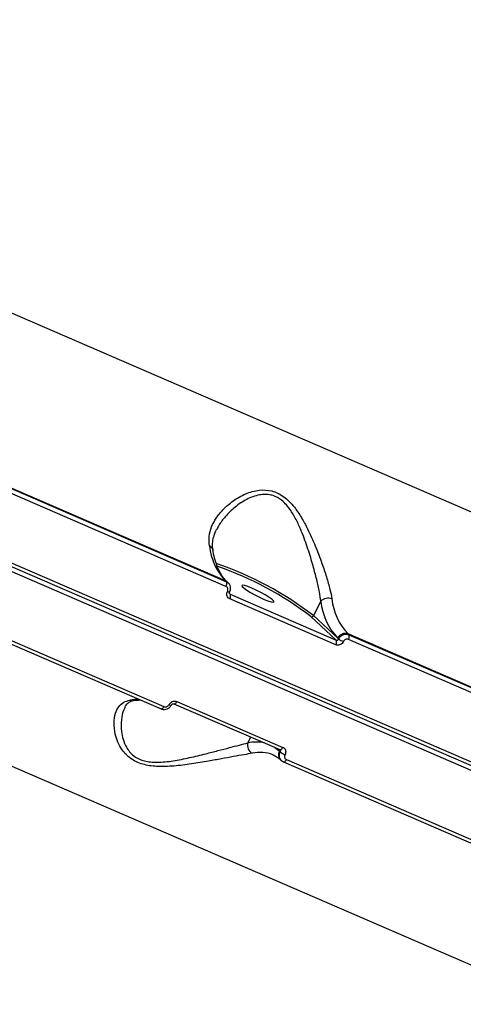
# Model space of a CAD drawing. Header units: millimetres. Extents: x -8092 to 6423, y -6886 to 5604.
# Drawn here: x 566.2 to 676.7, y -2738.8 to -2493.7 of the extents above; entities that cross this region are included whole.
import ezdxf

# ---------------------------------------------------------------- set-up
doc = ezdxf.new("R2010")
doc.units = ezdxf.units.MM
for name, color, linetype in [('DIKOM_ОБЪЕКТ', 7, 'Continuous'), ('DIKOM_РАЗМЕР_ЗОНА', 7, 'Continuous'), ('DIKOM_РАЗМЕР_ОБЪЕКТА', 7, 'Continuous')]:
    doc.layers.add(name, color=color, linetype=linetype)
doc.styles.add('style1', font='arial.ttf', dxfattribs={"width": 0.8})
doc.dimstyles.new('1-50', dxfattribs={"dimtxt": 300, "dimasz": 200, "dimexe": 100, "dimexo": 0, "dimgap": 100, "dimtad": 1, "dimtxsty": 'style1', "dimcen": 200, "dimclrd": 7, "dimclre": 7, "dimclrt": 7, "dimadec": 1, "dimazin": 2, "dimtfac": 1, "dimtmove": 0, "dimatfit": 2, "dimfxl": 0, "dimlwd": 25, "dimlwe": 18, "dimarcsym": 0})

# ---------------------------------------------------------------- blocks, each defined once
blk = doc.blocks.new('*D9')
at = {"layer": 'Defpoints', "color": 0, "transparency": 16777216}
for p in [(-8092.06, -86.27), (4664.84, -1471.84), (4664.84, -6785.92)]:
    blk.add_point(p, dxfattribs=at)
at = {"layer": 'DIKOM_РАЗМЕР_ЗОНА', "color": 7, "lineweight": 18, "transparency": 16777216}
for p, q in [((-8092.06, -86.27), (-8092.06, -6885.92)), ((4664.84, -1471.84), (4664.84, -6885.92))]:
    blk.add_line(p, q, dxfattribs=at)
at = {"layer": 'DIKOM_РАЗМЕР_ЗОНА', "color": 7, "lineweight": 25, "transparency": 16777216}
blk.add_line((-7892.06, -6785.92), (4464.84, -6785.92), dxfattribs=at)
at = {"layer": 'DIKOM_РАЗМЕР_ЗОНА', "color": 7, "transparency": 16777216}
for points in [[(-7892.06, -6752.58), (-7892.06, -6819.25), (-8092.06, -6785.92)], [(4464.84, -6752.58), (4464.84, -6819.25), (4664.84, -6785.92)]]:
    blk.add_solid(points, dxfattribs=at)
at = {"layer": 'DIKOM_РАЗМЕР_ЗОНА', "color": 7, "transparency": 16777216, "insert": (-2159.84, -6532.75), "char_height": 300, "attachment_point": 5, "style": 'style1'}
blk.add_mtext('12760', dxfattribs=at)
blk = doc.blocks.new('*D10')
at = {"layer": 'Defpoints', "color": 0, "transparency": 16777216}
for p in [(-65.22, 5603.5), (2870.75, -5504.88), (6323.39, -5504.88)]:
    blk.add_point(p, dxfattribs=at)
at = {"layer": 'DIKOM_РАЗМЕР_ЗОНА', "color": 7, "lineweight": 18, "transparency": 16777216}
for p, q in [((-65.22, 5603.5), (6423.39, 5603.5)), ((2870.75, -5504.88), (6423.39, -5504.88))]:
    blk.add_line(p, q, dxfattribs=at)
at = {"layer": 'DIKOM_РАЗМЕР_ЗОНА', "color": 7, "lineweight": 25, "transparency": 16777216}
blk.add_line((6323.39, 5403.5), (6323.39, -5304.88), dxfattribs=at)
at = {"layer": 'DIKOM_РАЗМЕР_ЗОНА', "color": 7, "transparency": 16777216}
for points in [[(6290.06, 5403.5), (6356.72, 5403.5), (6323.39, 5603.5)], [(6290.06, -5304.88), (6356.72, -5304.88), (6323.39, -5504.88)]]:
    blk.add_solid(points, dxfattribs=at)
at = {"layer": 'DIKOM_РАЗМЕР_ЗОНА', "color": 7, "transparency": 16777216, "insert": (6070.22, 308.83), "char_height": 300, "attachment_point": 5, "rotation": 90, "style": 'style1'}
blk.add_mtext('11100', dxfattribs=at)
blk = doc.blocks.new('*D11')
at = {"layer": 'Defpoints', "color": 0, "transparency": 16777216}
for p in [(-6092.06, -310.77), (2568.27, -2361.54), (2568.27, -4925.78)]:
    blk.add_point(p, dxfattribs=at)
at = {"layer": 'DIKOM_РАЗМЕР_ОБЪЕКТА', "color": 7, "lineweight": 18, "transparency": 16777216}
for p, q in [((-6092.06, -310.77), (-6092.06, -5025.78)), ((2568.27, -2361.54), (2568.27, -5025.78))]:
    blk.add_line(p, q, dxfattribs=at)
at = {"layer": 'DIKOM_РАЗМЕР_ОБЪЕКТА', "color": 7, "lineweight": 25, "transparency": 16777216}
blk.add_line((-5892.06, -4925.78), (2368.27, -4925.78), dxfattribs=at)
at = {"layer": 'DIKOM_РАЗМЕР_ОБЪЕКТА', "color": 7, "transparency": 16777216}
for points in [[(-5892.06, -4892.44), (-5892.06, -4959.11), (-6092.06, -4925.78)], [(2368.27, -4892.44), (2368.27, -4959.11), (2568.27, -4925.78)]]:
    blk.add_solid(points, dxfattribs=at)
at = {"layer": 'DIKOM_РАЗМЕР_ОБЪЕКТА', "color": 7, "transparency": 16777216, "insert": (-2605.9, -4672.61), "char_height": 300, "attachment_point": 5, "style": 'style1'}
blk.add_mtext('8660', dxfattribs=at)
blk = doc.blocks.new('*D12')
at = {"layer": 'Defpoints', "color": 0, "transparency": 16777216}
for p in [(529.59, 4103.5), (2292.6, -3779.74), (5226.02, -3779.74)]:
    blk.add_point(p, dxfattribs=at)
at = {"layer": 'DIKOM_РАЗМЕР_ОБЪЕКТА', "color": 7, "lineweight": 18, "transparency": 16777216}
for p, q in [((529.59, 4103.5), (5326.02, 4103.5)), ((2292.6, -3779.74), (5326.02, -3779.74))]:
    blk.add_line(p, q, dxfattribs=at)
at = {"layer": 'DIKOM_РАЗМЕР_ОБЪЕКТА', "color": 7, "lineweight": 25, "transparency": 16777216}
blk.add_line((5226.02, 3903.5), (5226.02, -3579.74), dxfattribs=at)
at = {"layer": 'DIKOM_РАЗМЕР_ОБЪЕКТА', "color": 7, "transparency": 16777216}
for points in [[(5192.69, 3903.5), (5259.35, 3903.5), (5226.02, 4103.5)], [(5192.69, -3579.74), (5259.35, -3579.74), (5226.02, -3779.74)]]:
    blk.add_solid(points, dxfattribs=at)
at = {"layer": 'DIKOM_РАЗМЕР_ОБЪЕКТА', "color": 7, "transparency": 16777216, "insert": (4972.85, 245.42), "char_height": 300, "attachment_point": 5, "rotation": 90, "style": 'style1'}
blk.add_mtext('7880', dxfattribs=at)

msp = doc.modelspace()

# ---------------------------------------------------------------- linework, layer by layer
at = {"layer": 'DIKOM_ОБЪЕКТ', "color": 7, "linetype": 'Continuous', "lineweight": 15}
for p, q in [((540.158, -2556.464), (829.015, -2681.562)), ((874.002, -2765.588), (474.554, -2592.595)), ((474.73, -2591.438), (874.178, -2764.431)), ((475.464, -2590.83), (874.912, -2763.823)), ((617.445, -2633.679), (548.944, -2604.013)), ((617.566, -2635.041), (549.066, -2605.375)), ((549.166, -2604.219), (617.666, -2633.885)), ((617.666, -2633.885), (617.445, -2633.679)), ((618.12, -2634.181), (617.897, -2633.974)), ((532.88, -2635.951), (601.381, -2665.617)), ((533.595, -2635.38), (602.095, -2665.046)), ((618.469, -2636.863), (618.626, -2637.009)), ((618.626, -2637.009), (645.036, -2648.446)), ((644.934, -2649.608), (618.524, -2638.17)), ((641.217, -2638.776), (639.379, -2642.341)), ((645.036, -2648.446), (638.739, -2642.603)), ((639.379, -2642.341), (645.423, -2647.95)), ((716.481, -2676.57), (647.981, -2646.904)), ((647.981, -2646.904), (648.203, -2647.11)), ((648.203, -2647.11), (716.703, -2676.776)), ((781.348, -2774.008), (492.491, -2648.91)), ((645.423, -2647.95), (645.657, -2648.168)), ((716.603, -2677.932), (648.103, -2648.266)), ((604.61, -2664.339), (631.02, -2675.776)), ((605.328, -2663.763), (631.738, -2675.201)), ((623.014, -2674.08), (623.76, -2672.632)), ((630.896, -2676.123), (630.087, -2675.372)), ((631.131, -2676.341), (630.896, -2676.123)), ((631.015, -2675.779), (631.072, -2675.813)), ((629.377, -2677.109), (629.242, -2677.052)), ((631.186, -2678.304), (631.409, -2678.51)), ((631.861, -2678.804), (631.917, -2678.842)), ((631.917, -2678.842), (700.417, -2708.508)), ((632.632, -2678.271), (701.132, -2707.937))]:
    msp.add_line(p, q, dxfattribs=at)
at = {"layer": 'DIKOM_ОБЪЕКТ', "color": 7, "linetype": 'Continuous', "lineweight": 15, "flags": 128}
for points in [[(617.897, -2633.974), (617.749, -2633.853), (617.445, -2633.679)], [(624.023, -2635.482), (623.038, -2635.085), (622.255, -2634.835), (621.738, -2634.75), (621.528, -2634.839), (621.643, -2635.093), (622.073, -2635.492), (622.784, -2636.004), (623.717, -2636.587), (624.798, -2637.194), (625.938, -2637.777), (627.046, -2638.287), (628.031, -2638.683), (628.814, -2638.934), (629.331, -2639.018), (629.54, -2638.93), (629.425, -2638.676), (628.995, -2638.277), (628.285, -2637.765), (627.351, -2637.181), (626.271, -2636.574), (625.13, -2635.992), (624.023, -2635.482)], [(604.61, -2664.338), (604.626, -2664.345), (604.713, -2664.354), (604.81, -2664.329), (604.915, -2664.271), (605.023, -2664.181), (605.13, -2664.064), (605.233, -2663.923), (605.328, -2663.763)], [(601.381, -2665.617), (601.396, -2665.623), (601.482, -2665.632), (601.579, -2665.608), (601.683, -2665.55), (601.791, -2665.461), (601.898, -2665.345), (602.001, -2665.205), (602.095, -2665.046)], [(629.766, -2675.233), (630.087, -2675.455), (630.896, -2676.123)], [(631.02, -2675.776), (631.036, -2675.782), (631.123, -2675.792), (631.22, -2675.767), (631.324, -2675.708), (631.432, -2675.619), (631.54, -2675.501), (631.643, -2675.36), (631.738, -2675.201)], [(631.917, -2678.842), (631.933, -2678.848), (632.019, -2678.857), (632.116, -2678.833), (632.22, -2678.775), (632.327, -2678.686), (632.434, -2678.57), (632.537, -2678.429), (632.632, -2678.271)]]:
    msp.add_lwpolyline(points, dxfattribs=at)
at = {"layer": 'DIKOM_ОБЪЕКТ', "color": 7, "linetype": 'Continuous', "lineweight": 15}
for centre, radius, start, end in [((628.459, -2623.344), 15.104, 186.07223, 223.17748), ((612.969, -2626.224), 1.366, 12.25608, 69.8365), ((587.543, -2709.891), 85.146, 52.49829, 71.09329), ((588.393, -2708.244), 82.725, 52.51204, 70.98521), ((616.604, -2634.375), 1.171, 325.34591, 24.77096), ((618.543, -2635.322), 1.138, 238.58459, 267.48584), ((617.559, -2637.5), 1.175, 325.19942, 24.70503), ((643.036, -2640.46), 2.478, 67.70302, 137.19989), ((656.988, -2637.098), 15.86, 186.07273, 223.17706), ((658.995, -2636.569), 15.104, 186.07112, 223.17795), ((638.916, -2642.122), 0.512, 249.84934, 334.63083), ((647.276, -2648.831), 2.052, 69.89907, 154.57101), ((647.14, -2647.6), 1.171, 325.35155, 24.76532), ((643.968, -2648.937), 1.176, 325.22315, 24.68336), ((649.428, -2642.587), 6.735, 235.96072, 247.36727), ((595.581, -2673.396), 10.162, 88.27386, 101.266), ((594.221, -2662.018), 1.543, 246.09678, 280.29092), ((603.83, -2663.904), 0.769, 235.02994, 279.07492), ((625.099, -2674.704), 2.176, 163.35135, 243.6219), ((625.022, -2683.716), 9.842, 77.34082, 101.7737), ((626.031, -2685.265), 8.819, 68.64511, 102.43371), ((632.484, -2677.021), 1.824, 150.49265, 224.66771), ((633.825, -2673.239), 4.108, 229.032, 247.83434)]:
    msp.add_arc(centre, radius, start, end, dxfattribs=at)
for points, knots in [([(613.44, -2624.942), (613.377, -2624.149), (613.249, -2622.535), (613.906, -2620.2), (615.08, -2617.965), (616.85, -2615.761), (619.275, -2613.649), (622.332, -2611.886), (625.642, -2610.9), (628.457, -2611.011), (630.509, -2611.747), (631.994, -2612.643), (633.383, -2613.856), (634.892, -2615.589), (636.43, -2617.897), (638.175, -2621.147), (639.893, -2625.017), (641.428, -2629.056), (642.636, -2632.704), (643.501, -2635.723), (643.827, -2637.401), (643.976, -2638.167)], [0, 0, 0, 0, 0.0545831, 0.1110325, 0.1659479, 0.2220132, 0.2890731, 0.3579604, 0.4226731, 0.4774044, 0.5047499, 0.5330991, 0.5623554, 0.5923838, 0.6398889, 0.688584, 0.7592838, 0.8320581, 0.8901603, 0.9498666, 1, 1, 1, 1]), ([(641.217, -2638.776), (641.105, -2638.008), (640.863, -2636.346), (640.192, -2633.344), (639.257, -2629.759), (638.039, -2625.727), (636.676, -2621.921), (635.234, -2618.67), (633.964, -2616.416), (632.657, -2614.701), (631.246, -2613.328), (629.858, -2612.56), (628.466, -2612.179), (627.313, -2612.059), (625.244, -2612.265), (622.621, -2613.28), (619.748, -2615.222), (617.478, -2617.482), (615.999, -2619.38), (615.483, -2620.473), (615.329, -2620.799)], [0, 0, 0, 0, 0.0593816, 0.1286948, 0.1998914, 0.2841116, 0.3705429, 0.4258946, 0.4823746, 0.5152294, 0.5489637, 0.5972513, 0.6101141, 0.6402428, 0.6713751, 0.7457529, 0.8249934, 0.9064135, 0.9720986, 1, 1, 1, 1]), ([(614.338, -2625.941), (614.298, -2625.738), (614.162, -2625.063), (614.227, -2623.884), (614.564, -2622.389), (614.937, -2621.337), (615.262, -2620.81), (615.273, -2620.792)], [0, 0, 0, 0, 0.1175125, 0.391651, 0.6860551, 0.9889136, 1, 1, 1, 1]), ([(617.897, -2633.974), (617.731, -2633.811), (617.228, -2633.317), (616.462, -2632.284), (615.655, -2630.776), (614.993, -2629.015), (614.56, -2627.369), (614.367, -2626.29), (614.305, -2625.939)], [0, 0, 0, 0, 0.102484, 0.3106755, 0.5124718, 0.7099305, 0.9057074, 1, 1, 1, 1]), ([(617.666, -2633.885), (617.789, -2633.94), (617.955, -2634.014), (618.068, -2634.152), (618.098, -2634.188)], [0, 0, 0, 0, 0.7397875, 1, 1, 1, 1]), ([(618.48, -2636.452), (618.51, -2636.401), (618.669, -2636.127), (618.748, -2635.556), (618.61, -2634.844), (618.362, -2634.355), (618.127, -2634.203), (618.099, -2634.185)], [0, 0, 0, 0, 0.0711362, 0.3783946, 0.6580414, 0.9598759, 1, 1, 1, 1]), ([(617.95, -2636.293), (617.991, -2636.189), (618.072, -2635.98), (618.062, -2635.65), (617.952, -2635.357), (617.773, -2635.149), (617.625, -2635.072), (617.566, -2635.041)], [0, 0, 0, 0, 0.2152148, 0.4302093, 0.6449315, 0.8594763, 1, 1, 1, 1]), ([(618.524, -2638.17), (618.436, -2638.124), (618.214, -2638.009), (617.946, -2637.698), (617.782, -2637.258), (617.767, -2636.764), (617.889, -2636.45), (617.95, -2636.293)], [0, 0, 0, 0, 0.1405944, 0.3550635, 0.5698654, 0.784884, 1, 1, 1, 1]), ([(618.518, -2636.927), (618.507, -2636.92), (618.469, -2636.898), (618.436, -2636.816), (618.428, -2636.669), (618.45, -2636.548), (618.487, -2636.481), (618.498, -2636.461)], [0, 0, 0, 0, 0.1446473, 0.4915311, 0.7177315, 0.9150084, 1, 1, 1, 1]), ([(618.515, -2636.929), (618.523, -2636.939), (618.553, -2636.976), (618.596, -2636.995), (618.626, -2637.009)], [0, 0, 0, 0, 0.2842788, 1, 1, 1, 1]), ([(645.657, -2648.168), (645.732, -2648.04), (645.918, -2647.719), (646.368, -2647.307), (646.968, -2647.019), (647.617, -2646.928), (648.007, -2647.049), (648.203, -2647.11)], [0, 0, 0, 0, 0.14170734, 0.35639774, 0.5709631, 0.78545392, 1, 1, 1, 1]), ([(646.836, -2648.803), (646.781, -2648.9), (646.642, -2649.143), (646.307, -2649.455), (645.858, -2649.674), (645.373, -2649.744), (645.08, -2649.653), (644.934, -2649.608)], [0, 0, 0, 0, 0.1418157, 0.3567324, 0.5713231, 0.7857162, 1, 1, 1, 1]), ([(645.036, -2648.446), (645.085, -2648.462), (645.182, -2648.492), (645.342, -2648.466), (645.488, -2648.391), (645.596, -2648.284), (645.64, -2648.201), (645.657, -2648.168)], [0, 0, 0, 0, 0.2139823, 0.4282468, 0.6428163, 0.8577426, 1, 1, 1, 1]), ([(648.103, -2648.266), (648.005, -2648.236), (647.81, -2648.175), (647.487, -2648.222), (647.188, -2648.368), (646.965, -2648.577), (646.872, -2648.739), (646.836, -2648.803)], [0, 0, 0, 0, 0.2142288, 0.4285625, 0.6431567, 0.8580276, 1, 1, 1, 1]), ([(624.132, -2676.653), (623.46, -2676.779), (622.115, -2677.031), (619.45, -2677.509), (616.471, -2678.057), (612.98, -2678.682), (609.012, -2679.358), (604.657, -2679.908), (600.492, -2680.08), (597.299, -2679.632), (595.204, -2678.841), (593.793, -2678.021), (592.618, -2677), (591.479, -2675.608), (590.55, -2673.871), (589.831, -2671.551), (589.573, -2669.052), (589.928, -2666.745), (590.787, -2665.033), (591.96, -2663.903), (593.08, -2663.578), (593.595, -2663.429)], [0, 0, 0, 0, 0.0554762, 0.1110244, 0.1664977, 0.2220064, 0.290024, 0.3579635, 0.4226767, 0.4774076, 0.5052464, 0.5330943, 0.5627102, 0.5923751, 0.6404298, 0.6885813, 0.7603266, 0.8320623, 0.8910004, 0.9498669, 1, 1, 1, 1]), ([(592.431, -2665.14), (592.517, -2664.967), (592.751, -2664.499), (593.24, -2664.052), (593.796, -2663.703), (594.315, -2663.59), (594.521, -2663.545)], [0, 0, 0, 0, 0.1889965, 0.5106989, 0.8061141, 1, 1, 1, 1]), ([(594.505, -2663.535), (594.77, -2663.488), (595.383, -2663.38), (595.932, -2663.388), (596.244, -2663.392)], [0, 0, 0, 0, 0.4317303, 1, 1, 1, 1]), ([(603.389, -2664.534), (603.447, -2664.44), (603.592, -2664.203), (603.938, -2663.9), (604.396, -2663.69), (604.887, -2663.626), (605.181, -2663.717), (605.328, -2663.763)], [0, 0, 0, 0, 0.1418664, 0.35676709, 0.57135133, 0.78572833, 1, 1, 1, 1]), ([(603.955, -2664.664), (603.969, -2664.637), (604.007, -2664.565), (604.112, -2664.458), (604.249, -2664.368), (604.391, -2664.319), (604.515, -2664.311), (604.584, -2664.326), (604.606, -2664.338), (604.609, -2664.34)], [0, 0, 0, 0, 0.0993246, 0.2664346, 0.4282123, 0.5937285, 0.7683498, 0.96276, 1, 1, 1, 1]), ([(592.466, -2665.159), (592.328, -2665.394), (591.804, -2666.286), (591.415, -2668.335), (591.391, -2670.855), (591.865, -2673.207), (592.564, -2674.932), (593.512, -2676.313), (594.695, -2677.474), (596.034, -2678.197), (597.492, -2678.639), (598.757, -2678.863), (601.163, -2678.97), (604.492, -2678.609), (608.562, -2677.783), (612.301, -2676.868), (615.625, -2676.01), (618.455, -2675.272), (621.028, -2674.607), (622.346, -2674.257), (623.014, -2674.08)], [0, 0, 0, 0, 0.0301303, 0.1142532, 0.2005901, 0.2558784, 0.3122974, 0.3451124, 0.378809, 0.4270423, 0.4398913, 0.469986, 0.5010839, 0.5753796, 0.6545308, 0.7358593, 0.8014723, 0.8682284, 0.933195, 1, 1, 1, 1]), ([(601.389, -2665.599), (601.443, -2665.629), (601.696, -2665.765), (602.241, -2665.8), (602.935, -2665.644), (603.562, -2665.253), (603.816, -2664.848), (603.938, -2664.655)], [0, 0, 0, 0, 0.0628151, 0.2919073, 0.5280791, 0.7742775, 1, 1, 1, 1]), ([(602.095, -2665.046), (602.193, -2665.077), (602.389, -2665.138), (602.717, -2665.095), (603.023, -2664.956), (603.253, -2664.754), (603.35, -2664.596), (603.389, -2664.534)], [0, 0, 0, 0, 0.2142523, 0.4286066, 0.643174, 0.8581119, 1, 1, 1, 1]), ([(631.425, -2678.497), (631.317, -2678.391), (631.066, -2678.145), (630.887, -2677.599), (630.874, -2676.956), (631.045, -2676.546), (631.131, -2676.341)], [0, 0, 0, 0, 0.2009853, 0.4672884, 0.7336497, 1, 1, 1, 1]), ([(631.131, -2676.341), (631.154, -2676.291), (631.201, -2676.192), (631.202, -2676.036), (631.16, -2675.901), (631.098, -2675.84), (631.07, -2675.814)], [0, 0, 0, 0, 0.2658485, 0.5315391, 0.7965683, 1, 1, 1, 1]), ([(631.738, -2675.201), (631.825, -2675.246), (632.046, -2675.362), (632.311, -2675.669), (632.467, -2676.101), (632.47, -2676.585), (632.34, -2676.891), (632.275, -2677.044)], [0, 0, 0, 0, 0.1406517, 0.3550693, 0.5698752, 0.7848979, 1, 1, 1, 1]), ([(629.256, -2677.096), (629.43, -2677.158), (630, -2677.362), (630.622, -2677.804), (631.074, -2678.204), (631.186, -2678.304)], [0, 0, 0, 0, 0.2480392, 0.8124347, 1, 1, 1, 1]), ([(631.861, -2678.804), (631.738, -2678.749), (631.57, -2678.674), (631.456, -2678.535), (631.425, -2678.497)], [0, 0, 0, 0, 0.7280082, 1, 1, 1, 1]), ([(632.275, -2677.044), (632.231, -2677.145), (632.144, -2677.349), (632.146, -2677.671), (632.25, -2677.959), (632.426, -2678.164), (632.573, -2678.241), (632.632, -2678.271)], [0, 0, 0, 0, 0.2150355, 0.4300999, 0.6448957, 0.8594172, 1, 1, 1, 1])]:
    msp.add_open_spline(points, degree=3, knots=knots, dxfattribs=at)

# ---------------------------------------------------------------- dimensions: what is measured, and where the dimension line sits
at = {"layer": 'DIKOM_РАЗМЕР_ЗОНА'}
dim = msp.add_linear_dim(base=(6323.39, -5504.88), p1=(-65.219, 5603.501), p2=(2870.746, -5504.88), angle=90, text='11100', dimstyle='1-50', dxfattribs=at)
dim.commit()
dim.dimension.update_dxf_attribs({"geometry": '*D10', "text_midpoint": (6323.39, 308.825), "dimtype": 160})
dim = msp.add_linear_dim(base=(4664.839, -6785.918), p1=(-8092.064, -86.271), p2=(4664.839, -1471.84), text='12760', dimstyle='1-50', dxfattribs=at)
dim.commit()
dim.dimension.update_dxf_attribs({"geometry": '*D9', "text_midpoint": (-2159.843, -6785.918), "dimtype": 160})
at = {"layer": 'DIKOM_РАЗМЕР_ОБЪЕКТА'}
dim = msp.add_linear_dim(base=(5226.021, -3779.744), p1=(529.595, 4103.501), p2=(2292.598, -3779.744), angle=90, text='7880', dimstyle='1-50', dxfattribs=at)
dim.commit()
dim.dimension.update_dxf_attribs({"geometry": '*D12', "text_midpoint": (5226.021, 245.421), "dimtype": 160})
dim = msp.add_linear_dim(base=(2568.274, -4925.777), p1=(-6092.064, -310.768), p2=(2568.274, -2361.54), text='8660', dimstyle='1-50', dxfattribs=at)
dim.commit()
dim.dimension.update_dxf_attribs({"geometry": '*D11', "text_midpoint": (-2605.904, -4925.777), "dimtype": 160})

doc.saveas('drawing.dxf')
